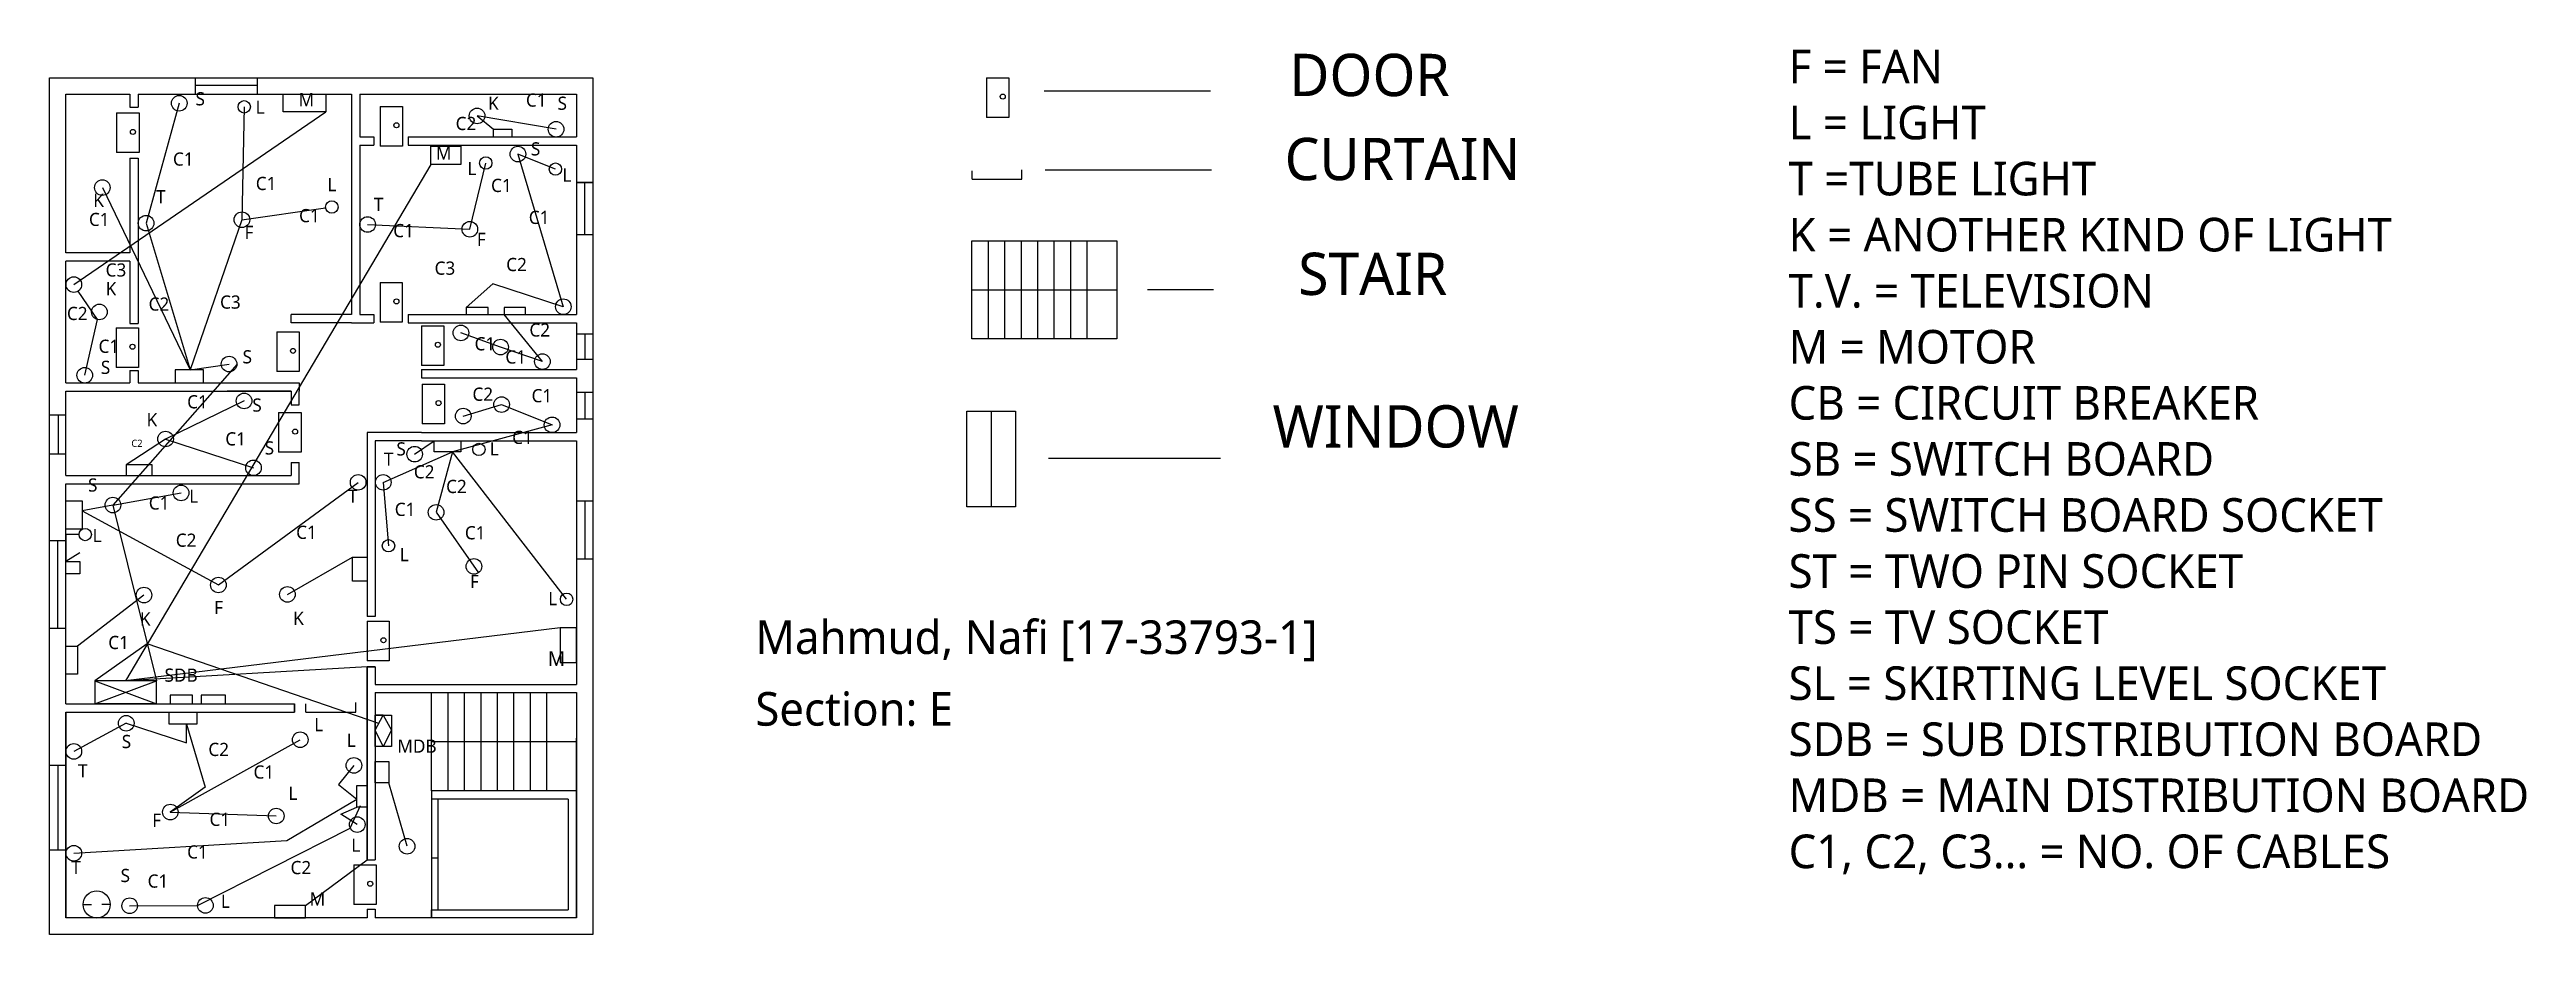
# Model space of a CAD drawing. Header units: inches. Extents: x 15 to 165, y -25 to 29.
import ezdxf

# ---------------------------------------------------------------- set-up
doc = ezdxf.new("R2010")
doc.units = ezdxf.units.IN
doc.header["$MEASUREMENT"] = 0
doc.styles.get("Standard").update_dxf_attribs({"font": 'Yu Gothic.ttf'})

# ---------------------------------------------------------------- blocks, each defined once
blk = doc.blocks.new('A$C4D064DB7')
for p, q in [((0, 2.41), (0, 0)), ((0, 2.41), (1.35, 2.41)), ((1.35, 2.41), (1.35, 0)), ((1.35, 0), (0, 0))]:
    blk.add_line(p, q)
blk.add_circle((0.99, 1.26), 0.153)
blk = doc.blocks.new('A$C42D853E3')
blk.add_circle((0.47, 0.47), 0.474)

msp = doc.modelspace()

# ---------------------------------------------------------------- linework, layer by layer
for p, q in [((23.91, 26.46), (23.91, 27.46)), ((27.69, 26.46), (27.69, 27.46)), ((71.96, 27.45), (71.96, 25.05)), ((71.96, 27.45), (73.32, 27.45)), ((73.32, 27.45), (73.32, 25.05)), ((19.94, 26.46), (19.94, 25.67)), ((19.94, 25.67), (20.44, 25.67)), ((20.44, 26.46), (20.44, 25.67)), ((22.93, 25.91), (20.92, 18.63)), ((22.93, 25.91), (22.93, 25.91)), ((22.93, 25.91), (22.93, 25.91)), ((23.91, 27), (27.69, 27)), ((26.88, 25.69), (26.74, 18.84)), ((33.39, 26.46), (33.39, 13.08)), ((33.89, 26.46), (33.89, 23.86)), ((33.89, 26.46), (33.89, 26.46)), ((33.89, 26.46), (33.89, 26.46)), ((33.89, 26.46), (33.89, 26.46)), ((35.13, 25.71), (35.13, 23.31)), ((35.13, 25.71), (36.49, 25.71)), ((36.49, 25.71), (36.49, 23.31)), ((75.47, 26.66), (85.57, 26.66)), ((16.53, 14.9), (31.84, 25.39)), ((19.13, 25.32), (19.13, 22.91)), ((19.13, 25.32), (20.49, 25.32)), ((20.49, 25.32), (20.49, 22.91)), ((45.82, 24.33), (41.02, 25.14)), ((41.02, 25.14), (42.01, 24.33)), ((42.01, 23.86), (42.01, 24.33)), ((42.01, 24.33), (43.13, 24.33)), ((43.13, 24.33), (43.13, 23.86)), ((45.82, 24.33), (45.82, 24.33)), ((45.82, 24.33), (45.82, 24.33)), ((73.32, 25.05), (71.96, 25.05)), ((20.49, 22.91), (19.13, 22.91)), ((19.94, 22.58), (20.44, 22.58)), ((19.94, 22.58), (19.94, 16.82)), ((20.44, 22.58), (20.44, 16.82)), ((33.89, 23.86), (34.76, 23.86)), ((33.89, 23.36), (34.76, 23.36)), ((33.89, 23.36), (33.89, 13.08)), ((34.76, 23.86), (34.76, 23.36)), ((36.49, 23.31), (35.13, 23.31)), ((36.84, 23.86), (36.84, 23.36)), ((36.84, 23.86), (47.05, 23.86)), ((36.84, 23.36), (47.05, 23.36)), ((43.5, 22.82), (43.5, 22.82)), ((43.5, 22.82), (43.5, 22.82)), ((43.5, 22.82), (46.26, 13.56)), ((45.78, 21.91), (43.5, 22.82)), ((38.22, 22.2), (19.67, -9.14)), ((40.58, 18.26), (41.55, 22.28)), ((47.05, 21.1), (48.05, 21.1)), ((48.05, 21.1), (47.05, 21.1)), ((47.55, 21.1), (47.55, 17.94)), ((48.05, 21.1), (48.05, 21.1)), ((71.09, 21.3), (71.09, 21.8)), ((71.09, 21.3), (74.11, 21.3)), ((74.11, 21.3), (74.11, 21.87)), ((75.53, 21.87), (85.63, 21.87)), ((18.26, 20.79), (23.59, 9.72)), ((26.74, 18.84), (31.82, 19.56)), ((20.92, 18.63), (23.59, 9.72)), ((26.74, 18.84), (23.59, 9.72)), ((34.37, 18.55), (40.58, 18.26)), ((19.94, 16.82), (16.05, 16.82)), ((20.44, 16.82), (20.44, 12.55)), ((47.05, 17.94), (48.05, 17.94)), ((71.08, 14.59), (71.08, 17.56)), ((71.08, 17.56), (79.87, 17.56)), ((72.08, 14.59), (72.08, 17.56)), ((73.08, 14.59), (73.08, 17.56)), ((74.08, 14.59), (74.08, 17.56)), ((75.08, 14.59), (75.08, 17.56)), ((76.08, 14.59), (76.08, 17.56)), ((77.08, 14.59), (77.08, 17.56)), ((78.08, 14.59), (78.08, 17.56)), ((79.87, 17.56), (79.87, 11.6)), ((19.94, 16.32), (16.05, 16.32)), ((19.94, 16.32), (19.94, 12.55)), ((17.97, 12.78), (16.8, 14.5)), ((35.13, 15.02), (35.13, 12.62)), ((35.13, 15.02), (36.48, 15.02)), ((36.48, 15.02), (36.48, 12.62)), ((41.97, 14.94), (40.35, 13.52)), ((46.26, 13.56), (41.97, 14.94)), ((71.08, 11.6), (71.08, 14.59)), ((71.08, 14.59), (79.87, 14.59)), ((72.08, 11.6), (72.08, 14.59)), ((73.08, 11.6), (73.08, 14.59)), ((74.08, 11.6), (74.08, 14.59)), ((75.08, 11.6), (75.08, 14.59)), ((76.08, 11.6), (76.08, 14.59)), ((77.08, 11.6), (77.08, 14.59)), ((78.08, 11.6), (78.08, 14.59)), ((81.74, 14.6), (85.75, 14.6)), ((17.19, 9.4), (17.97, 12.78)), ((19.1, 12.28), (19.1, 9.87)), ((19.1, 12.28), (20.46, 12.28)), ((19.94, 12.55), (20.44, 12.55)), ((20.46, 12.28), (20.46, 9.87)), ((33.39, 13.08), (29.72, 13.08)), ((29.72, 12.58), (29.72, 13.08)), ((33.39, 12.58), (29.72, 12.58)), ((33.39, 12.58), (34.76, 12.58)), ((33.39, 12.58), (34.76, 12.58)), ((33.89, 13.08), (34.76, 13.08)), ((34.76, 13.08), (34.76, 12.58)), ((36.48, 12.62), (35.13, 12.62)), ((36.84, 13.08), (36.84, 12.58)), ((36.84, 13.08), (46.39, 13.08)), ((36.84, 12.58), (37.65, 12.58)), ((36.84, 12.58), (46.39, 12.58)), ((37.65, 13.08), (37.65, 13.08)), ((37.65, 12.4), (37.65, 9.99)), ((37.65, 12.4), (39.01, 12.4)), ((39.01, 12.4), (39.01, 9.99)), ((44.99, 10.23), (42.66, 13.08)), ((46.39, 13.08), (47.05, 13.08)), ((46.39, 12.58), (47.05, 12.58)), ((28.85, 12.03), (28.85, 9.62)), ((28.85, 12.03), (30.21, 12.03)), ((30.21, 12.03), (30.21, 9.62)), ((42.45, 11.11), (40.04, 11.97)), ((44.99, 10.23), (42.45, 11.11)), ((47.05, 11.92), (48.05, 11.92)), ((47.56, 11.92), (47.56, 10.37)), ((79.87, 11.6), (71.08, 11.6)), ((26.44, 10.08), (18.9, 1.52)), ((20.46, 9.87), (19.1, 9.87)), ((19.94, 9.68), (20.44, 9.68)), ((19.94, 9.68), (19.94, 8.93)), ((20.44, 9.68), (20.44, 8.93)), ((23.59, 9.72), (25.96, 10.08)), ((30.21, 9.62), (28.85, 9.62)), ((39.01, 9.99), (37.65, 9.99)), ((37.65, 9.75), (47.05, 9.75)), ((37.65, 9.75), (37.65, 9.25)), ((37.65, 9.25), (47.05, 9.25)), ((47.05, 10.37), (48.05, 10.37)), ((16.05, 8.93), (19.94, 8.93)), ((16.05, 8.43), (19.94, 8.43)), ((19.94, 8.43), (29.72, 8.43)), ((20.44, 8.93), (30.22, 8.93)), ((26.87, 7.84), (22.1, 5.53)), ((29.72, 8.43), (25.84, 8.43)), ((29.72, 8.43), (29.72, 7.61)), ((29.72, 7.61), (30.22, 7.61)), ((30.22, 8.93), (30.22, 8.43)), ((30.22, 7.61), (30.22, 8.43)), ((37.69, 8.85), (37.69, 6.45)), ((37.69, 8.85), (39.04, 8.85)), ((39.04, 8.85), (39.04, 6.45)), ((40.18, 6.92), (42.51, 7.62)), ((42.51, 7.62), (45.58, 6.39)), ((47.05, 8.37), (48.05, 8.37)), ((47.56, 8.37), (47.56, 6.76)), ((16.05, 6.97), (15.05, 6.97)), ((15.57, 6.97), (15.57, 4.6)), ((28.97, 7.13), (28.97, 4.73)), ((28.97, 7.13), (30.33, 7.13)), ((30.33, 7.13), (30.33, 4.73)), ((39.04, 6.45), (37.69, 6.45)), ((45.58, 6.39), (39.53, 4.75)), ((47.05, 6.76), (48.05, 6.76)), ((72.24, 7.22), (72.24, 1.42)), ((16.05, 4.6), (15.05, 4.6)), ((22.1, 5.53), (19.7, 3.96)), ((22.1, 5.53), (27.44, 3.78)), ((30.33, 4.73), (28.97, 4.73)), ((37.65, 5.92), (34.34, 5.92)), ((34.34, 5.92), (34.34, -5.25)), ((34.84, 5.42), (34.84, -5.25)), ((37.65, 5.42), (34.84, 5.42)), ((35.32, 2.9), (39.53, 4.75)), ((37.23, 4.61), (38.42, 5.42)), ((37.65, 5.92), (47.05, 5.92)), ((37.65, 5.42), (47.05, 5.42)), ((39.53, 4.75), (38.53, 1.08)), ((46.46, -4.2), (39.53, 4.75)), ((16.05, 3.31), (29.72, 3.31)), ((29.72, 4.1), (30.22, 4.1)), ((29.72, 4.1), (29.72, 3.31)), ((30.22, 3.31), (30.22, 4.1)), ((30.22, 2.81), (30.22, 3.31)), ((75.73, 4.37), (86.18, 4.37)), ((16.05, 2.81), (30.22, 2.81)), ((18.9, 1.52), (17.04, 1.18)), ((18.9, 1.52), (23.04, 2.26)), ((18.9, 1.52), (21.54, -9.14)), ((25.31, -3.33), (33.8, 2.9)), ((35.32, 2.9), (35.64, -0.95)), ((47.05, 1.77), (47.05, 1.77)), ((47.05, 1.77), (48.05, 1.77)), ((47.56, 1.77), (47.56, -1.75)), ((17.04, 1.18), (25.31, -3.33)), ((38.53, 1.08), (41.11, -2.59)), ((16.05, -0.65), (15.05, -0.65)), ((15.53, -0.65), (15.53, -5.97)), ((16.85, -0.27), (16.05, -0.27)), ((16.9, -1.38), (16.05, -1.9)), ((29.5, -3.9), (33.46, -1.65)), ((47.05, -1.75), (48.05, -1.75)), ((20.79, -3.94), (16.75, -7.04)), ((16.05, -5.97), (15.05, -5.97)), ((46.07, -5.93), (19.67, -9.14)), ((34.84, -5.25), (34.34, -5.25)), ((20.99, -6.91), (17.8, -9.14)), ((35.06, -11.73), (20.99, -6.91)), ((34.34, -8.3), (19.67, -9.14)), ((34.34, -8.3), (34.34, -20.01)), ((34.34, -20.01), (34.34, -8.3)), ((34.84, -8.3), (34.84, -9.36)), ((17.8, -9.14), (21.54, -10.54)), ((17.8, -10.54), (21.54, -9.14)), ((33.65, -11.04), (33.65, -10.46)), ((34.84, -9.36), (47.05, -9.36)), ((34.84, -9.86), (47.05, -9.86)), ((34.84, -9.86), (34.84, -20.01)), ((38.26, -12.83), (38.26, -9.86)), ((39.26, -12.83), (39.26, -9.86)), ((40.26, -12.83), (40.26, -9.86)), ((41.26, -12.83), (41.26, -9.86)), ((42.26, -12.83), (42.26, -9.86)), ((43.26, -12.83), (43.26, -9.86)), ((44.26, -12.83), (44.26, -9.86)), ((45.26, -12.83), (45.26, -9.86)), ((16.05, -10.54), (29.93, -10.54)), ((16.05, -11.04), (16.05, -23.54)), ((16.05, -23.54), (16.05, -11.04)), ((16.05, -11.04), (29.93, -11.04)), ((19.71, -11.72), (16.53, -13.43)), ((21.54, -10.54), (17.8, -10.54)), ((19.71, -11.72), (23.37, -12.91)), ((23.37, -12.91), (23.37, -11.77)), ((23.37, -11.77), (24.51, -15.61)), ((29.93, -10.54), (29.93, -11.04)), ((29.93, -11.04), (29.93, -10.54)), ((29.93, -10.54), (29.93, -11.04)), ((29.93, -11.04), (29.93, -10.54)), ((30.62, -11.04), (30.62, -10.54)), ((30.62, -11.04), (33.65, -11.04)), ((35.32, -11.24), (34.84, -11.24)), ((35.32, -11.24), (34.84, -11.24)), ((35.32, -11.24), (34.84, -11.24)), ((34.84, -12.14), (35.32, -11.24)), ((35.32, -11.24), (35.83, -12.14)), ((22.39, -17.11), (30.28, -12.72)), ((35.32, -13.13), (34.84, -12.14)), ((35.83, -12.14), (35.32, -13.13)), ((38.26, -15.83), (38.26, -12.83)), ((38.26, -12.83), (47.05, -12.83)), ((39.26, -15.83), (39.26, -12.83)), ((40.26, -15.83), (40.26, -12.83)), ((41.26, -15.83), (41.26, -12.83)), ((42.26, -15.83), (42.26, -12.83)), ((43.26, -15.83), (43.26, -12.83)), ((44.26, -15.83), (44.26, -12.83)), ((45.26, -15.83), (45.26, -12.83)), ((47.05, -23.54), (47.05, -12.63)), ((16.05, -14.29), (15.05, -14.29)), ((15.56, -14.29), (15.56, -19.43)), ((33.54, -14.28), (32.61, -15.44)), ((24.51, -15.61), (22.39, -17.11)), ((29.46, -18.84), (33.71, -16.32)), ((32.61, -15.44), (33.71, -16.32)), ((36.77, -19.19), (35.67, -15.33)), ((47.05, -15.83), (38.26, -15.83)), ((38.26, -15.83), (38.26, -23.54)), ((38.26, -16.33), (38.26, -23.04)), ((38.64, -16.33), (38.26, -16.33)), ((46.55, -16.33), (38.64, -16.33)), ((38.64, -16.33), (38.64, -23.04)), ((46.55, -16.33), (46.55, -23.04)), ((22.39, -17.11), (28.82, -17.35)), ((32.74, -17.24), (33.71, -16.81)), ((33.74, -17.87), (32.74, -17.24)), ((33.32, -18.09), (33.94, -16.71)), ((16.05, -19.43), (15.05, -19.43)), ((16.53, -19.61), (29.46, -18.84)), ((24.05, -22.78), (33.32, -18.09)), ((30.59, -22.79), (34.34, -20.01)), ((33.54, -20.32), (33.54, -22.72)), ((33.54, -20.32), (34.9, -20.32)), ((34.34, -20.01), (34.84, -20.01)), ((34.9, -20.32), (34.9, -22.72)), ((38.26, -19.89), (38.64, -19.89)), ((16.05, -23.54), (16.05, -23.54)), ((16.05, -23.54), (16.05, -23.54)), ((17.1, -22.72), (17.6, -22.72)), ((18.75, -22.72), (18.23, -22.72)), ((19.92, -22.8), (24.05, -22.78)), ((34.9, -22.72), (33.54, -22.72)), ((34.34, -23), (34.84, -23)), ((34.34, -23), (34.34, -23.54)), ((34.84, -23), (34.84, -23.54)), ((38.26, -23.54), (38.26, -23.04)), ((38.26, -23.04), (46.55, -23.04)), ((38.26, -23.54), (38.26, -23.54)), ((38.26, -23.54), (38.26, -23.54))]:
    msp.add_line(p, q)
for points in [[(15.05, 27.46), (48.05, 27.46), (48.05, -24.54), (15.05, -24.54)], [(15.05, 27.46), (48.05, 27.46), (48.05, -24.54), (15.05, -24.54)], [(15.05, 27.46), (48.05, 27.46), (48.05, -24.54), (15.05, -24.54)], [(15.05, 27.46), (48.05, 27.46), (48.05, -24.54), (15.05, -24.54)], [(29.25, 26.46), (31.84, 26.46), (31.84, 25.39), (29.25, 25.39)], [(38.22, 23.31), (40.03, 23.31), (40.03, 22.2), (38.22, 22.2)], [(40.35, 13.08), (41.7, 13.08), (41.7, 13.52), (40.35, 13.52)], [(42.66, 13.08), (43.97, 13.08), (43.97, 13.52), (42.66, 13.52)], [(22.68, 8.93), (24.41, 8.93), (24.41, 9.72), (22.68, 9.72)], [(70.76, 7.22), (73.72, 7.22), (73.72, 1.42), (70.76, 1.42)], [(38.42, 5.42), (40.04, 5.42), (40.04, 4.75), (38.42, 4.75)], [(19.18, 3.31), (19.18, 3.31), (19.18, 3.31), (19.18, 3.31)], [(19.7, 3.31), (21.28, 3.31), (21.28, 3.96), (19.7, 3.96)], [(16.05, 1.78), (17.04, 1.78), (17.04, 0.05), (16.05, 0.05)], [(16.05, -0.27), (16.05, -0.27), (16.05, -1.9), (16.05, -1.9)], [(16.05, -1.9), (16.9, -1.9), (16.9, -2.65), (16.05, -2.65)], [(34.34, -3.1), (33.46, -3.1), (33.46, -1.65), (34.34, -1.65)], [(47.05, -5.93), (46.07, -5.93), (46.07, -8.03), (47.05, -8.03)], [(16.05, -7.04), (16.75, -7.04), (16.75, -8.75), (16.05, -8.75)], [(34.84, -8.3), (34.34, -8.3), (34.34, -8.3), (34.84, -8.3)], [(17.8, -10.54), (21.54, -10.54), (21.54, -9.14), (17.8, -9.14)], [(22.37, -10.54), (23.74, -10.54), (23.74, -10.02), (22.37, -10.02)], [(24.26, -10.54), (25.75, -10.54), (25.75, -10.02), (24.26, -10.02)], [(22.31, -11.04), (24, -11.04), (24, -11.77), (22.31, -11.77)], [(34.84, -11.24), (35.83, -11.24), (35.83, -13.13), (34.84, -13.13)], [(34.84, -14.04), (35.67, -14.04), (35.67, -15.33), (34.84, -15.33)], [(34.34, -16.81), (33.71, -16.81), (33.71, -15.5), (34.34, -15.5)], [(28.72, -23.54), (30.59, -23.54), (30.59, -22.79), (28.72, -22.79)]]:
    msp.add_lwpolyline(points, close=True)
for points in [[(16.05, 16.82), (16.05, 26.46), (19.94, 26.46)], [(20.44, 26.46), (33.39, 26.46)], [(33.89, 26.46), (47.05, 26.46), (47.05, 23.86)], [(47.05, 23.36), (47.05, 13.08)], [(16.05, 8.93), (16.05, 16.32)], [(47.05, 12.58), (47.05, 9.75)], [(47.05, 9.25), (47.05, 5.92)], [(16.05, 3.31), (16.05, 8.43)], [(47.05, 5.42), (47.05, -9.36)], [(16.05, -10.54), (16.05, 2.81)], [(16.05, -1.38), (16.05, -1.9), (16.9, -1.9)], [(47.05, -9.86), (47.05, -23.54), (34.84, -23.54)], [(34.34, -23.54), (16.05, -23.54), (16.05, -11.04)]]:
    msp.add_lwpolyline(points)
for centre, radius in [((22.93, 25.91), 0.474), ((26.88, 25.69), 0.376), ((41.02, 25.14), 0.474), ((72.95, 26.31), 0.153), ((20.12, 24.17), 0.153), ((36.12, 24.57), 0.153), ((45.82, 24.33), 0.474), ((41.55, 22.28), 0.376), ((43.5, 22.82), 0.474), ((18.26, 20.79), 0.474), ((45.78, 21.91), 0.376), ((32.2, 19.61), 0.376), ((20.92, 18.63), 0.474), ((26.74, 18.84), 0.474), ((34.37, 18.55), 0.474), ((40.58, 18.26), 0.474), ((16.53, 14.9), 0.474), ((18.08, 13.24), 0.474), ((36.12, 13.88), 0.153), ((46.26, 13.56), 0.474), ((40.04, 11.97), 0.474), ((20.09, 11.13), 0.153), ((25.96, 10.08), 0.474), ((29.84, 10.88), 0.153), ((38.64, 11.25), 0.153), ((42.45, 11.11), 0.474), ((44.99, 10.23), 0.474), ((17.19, 9.4), 0.474), ((26.87, 7.84), 0.474), ((38.68, 7.71), 0.153), ((42.51, 7.62), 0.474), ((29.97, 5.98), 0.153), ((40.18, 6.92), 0.474), ((45.58, 6.39), 0.474), ((22.1, 5.53), 0.474), ((37.23, 4.61), 0.474), ((41.13, 4.9), 0.376), ((27.44, 3.78), 0.474), ((33.8, 2.9), 0.474), ((35.32, 2.9), 0.474), ((18.9, 1.52), 0.474), ((23.04, 2.26), 0.474), ((38.53, 1.08), 0.474), ((17.22, -0.27), 0.376), ((35.64, -0.95), 0.376), ((25.31, -3.33), 0.474), ((40.83, -2.2), 0.474), ((20.79, -3.94), 0.474), ((29.5, -3.9), 0.474), ((46.46, -4.2), 0.376), ((19.71, -11.72), 0.474), ((16.53, -13.43), 0.474), ((30.28, -12.72), 0.474), ((33.54, -14.28), 0.474), ((28.82, -17.35), 0.474), ((33.74, -17.87), 0.474), ((16.53, -19.61), 0.474), ((36.77, -19.19), 0.474), ((17.92, -22.72), 0.822), ((19.92, -22.8), 0.474), ((24.52, -22.78), 0.474), ((34.53, -21.46), 0.153)]:
    msp.add_circle(centre, radius)
msp.add_point((34.84, -12.19))

# ---------------------------------------------------------------- block references
for name, p in [('A$C4D064DB7', (34.34, -7.94)), ('A$C42D853E3', (21.92, -17.58))]:
    msp.add_blockref(name, p)

# ---------------------------------------------------------------- texts
for s, height, p in [('DOOR', 2.568, (90.35, 26.34)), ('S', 0.8, (23.92, 25.78)), ('L', 0.8, (27.57, 25.27)), ('M', 0.8, (30.18, 25.72)), ('K', 0.8, (41.69, 25.51)), ('C1', 0.8, (43.99, 25.7)), ('S', 0.8, (45.91, 25.51)), ('C2', 0.8, (39.72, 24.28)), ('C1', 0.8, (22.55, 22.12)), ('M', 0.8, (38.52, 22.48)), ('S', 0.8, (44.29, 22.74)), ('CURTAIN', 2.568, (90.07, 21.24)), ('C1', 0.8, (27.58, 20.64)), ('L', 0.8, (31.93, 20.57)), ('L', 0.8, (40.43, 21.55)), ('C1', 0.8, (41.87, 20.52)), ('L', 0.8, (46.2, 21.15)), ('K', 0.8, (17.71, 19.62)), ('T', 0.8, (21.52, 19.84)), ('T', 0.8, (34.75, 19.37)), ('C1', 0.794, (17.45, 18.46)), ('F', 0.8, (26.9, 17.67)), ('C1', 0.8, (30.21, 18.69)), ('C1', 0.8, (35.93, 17.78)), ('C1', 0.8, (44.16, 18.58)), ('F', 0.8, (41.01, 17.25)), ('STAIR', 2.568, (90.9, 14.27)), ('C3', 0.8, (18.46, 15.39)), ('K', 0.8, (18.46, 14.25)), ('C3', 0.8, (38.44, 15.5)), ('C2', 0.8, (42.79, 15.72)), ('C2', 0.8, (16.11, 12.75)), ('C2', 0.8, (21.07, 13.32)), ('C3', 0.8, (25.41, 13.44)), ('C2', 0.8, (44.2, 11.75)), ('C1', 0.8, (18.03, 10.76)), ('S', 0.8, (26.78, 10.12)), ('C1', 0.8, (40.87, 10.91)), ('C1', 0.8, (42.74, 10.11)), ('S', 0.8, (18.17, 9.48)), ('C1', 0.8, (23.41, 7.39)), ('S', 0.8, (27.37, 7.19)), ('C2', 0.8, (40.74, 7.85)), ('C1', 0.8, (44.33, 7.76)), ('WINDOW', 2.568, (89.34, 5.01)), ('K', 0.8, (20.95, 6.3)), ('C1', 0.8, (43.15, 5.23)), ('C2', 0.437, (20.02, 5.05)), ('C1', 0.8, (25.73, 5.14)), ('S', 0.8, (28.12, 4.59)), ('T', 0.8, (35.36, 3.91)), ('S', 0.8, (36.12, 4.53)), ('L', 0.8, (41.79, 4.53)), ('S', 0.8, (17.39, 2.34)), ('C2', 0.8, (37.18, 3.14)), ('C2', 0.8, (39.14, 2.25)), ('C1', 0.8, (21.08, 1.25)), ('L', 0.8, (23.54, 1.66)), ('T', 0.8, (33.18, 1.66)), ('C1', 0.8, (36.02, 0.86)), ('L', 0.8, (17.67, -0.73)), ('C1', 0.8, (30.03, -0.53)), ('C1', 0.8, (40.28, -0.56)), ('C2', 0.8, (22.72, -1.01)), ('L', 0.8, (36.32, -1.89)), ('F', 0.8, (40.59, -3.52)), ('F', 0.8, (25.05, -5.1)), ('L', 0.8, (45.34, -4.56)), ('K', 0.8, (20.54, -5.79)), ('K', 0.8, (29.85, -5.75)), ('Mahmud, Nafi [17-33793-1]', 2.0411, (57.92, -7.52)), ('C1', 0.8, (18.62, -7.22)), ('M', 0.882, (45.32, -8.24)), ('SDB', 0.8, (22.04, -9.2)), ('Section: E', 2.041, (57.92, -11.87)), ('L', 0.8, (31.13, -12.21)), ('S', 0.8, (19.44, -13.23)), ('C2', 0.8, (24.7, -13.71)), ('L', 0.8, (33.11, -13.16)), ('MDB', 0.8, (36.18, -13.51)), ('T', 0.8, (16.78, -15.01)), ('C1', 0.8, (27.44, -15.08)), ('L', 0.8, (29.56, -16.37)), ('F', 0.8, (21.29, -18.01)), ('C1', 0.8, (24.77, -17.95)), ('C1', 0.8, (23.41, -19.93)), ('L', 0.8, (33.38, -19.52)), ('T', 0.8, (16.37, -20.88)), ('S', 0.8, (19.37, -21.36)), ('C1', 0.8, (21.01, -21.7)), ('C2', 0.8, (29.69, -20.88)), ('L', 0.8, (25.46, -22.93)), ('M', 0.8, (30.85, -22.79))]:
    msp.add_text(s, height=height).set_placement(p)
at = {"insert": (120.68, 29.16), "char_height": 2.0411, "attachment_point": 1}
msp.add_mtext('{\\fYu Gothic|b0|i0|c128|p34;F = FAN\\PL = LIGHT\\PT =TUBE LIGHT\\PK = ANOTHER KIND OF LIGHT\\PT.V. = TELEVISION\\PM = MOTOR\\PCB = CIRCUIT BREAKER\\PSB = SWITCH BOARD\\PSS = SWITCH BOARD SOCKET\\PST = TWO PIN SOCKET\\PTS = TV SOCKET\\PSL = SKIRTING LEVEL SOCKET\\PSDB = SUB DISTRIBUTION BOARD\\PMDB = MAIN DISTRIBUTION BOARD}\\PC1, C2, C3... = NO. OF CABLES', dxfattribs=at)

doc.saveas('drawing.dxf')
